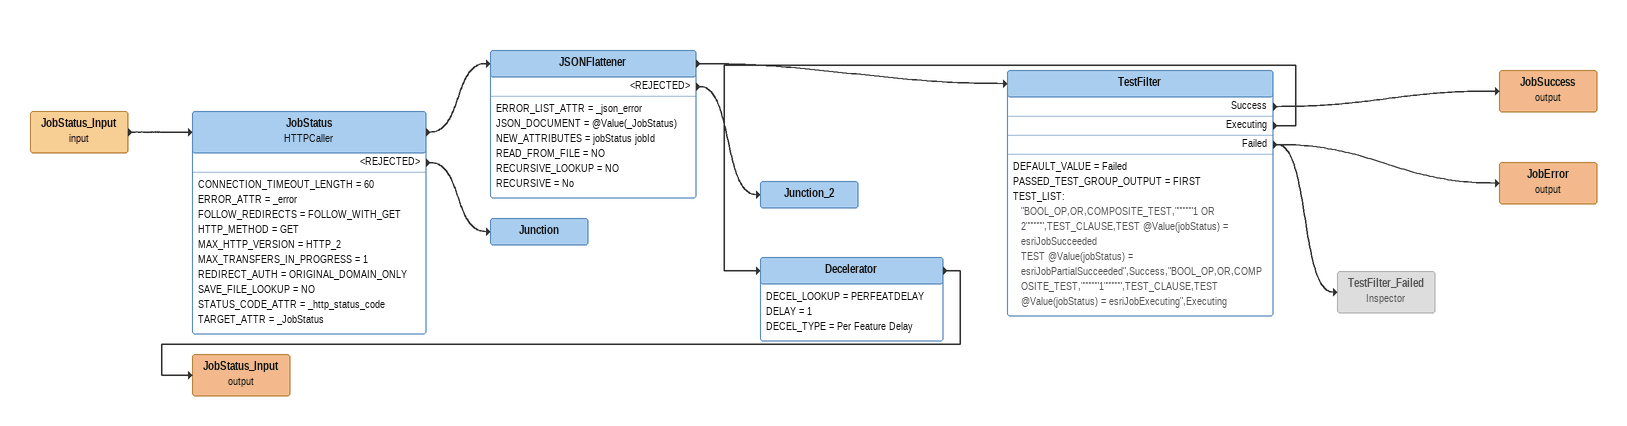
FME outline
JobStatus_Input (input)
    -> JobStatus
JobStatus: HTTPCaller
    CONNECTION_TIMEOUT_LENGTH = 60
    ERROR_ATTR = _error
    FOLLOW_REDIRECTS = FOLLOW_WITH_GET
    HTTP_METHOD = GET
    MAX_HTTP_VERSION = HTTP_2
    MAX_TRANSFERS_IN_PROGRESS = 1
    REDIRECT_AUTH = ORIGINAL_DOMAIN_ONLY
    SAVE_FILE_LOOKUP = NO
    STATUS_CODE_ATTR = _http_status_code
    TARGET_ATTR = _JobStatus
    -> JSONFlattener
    <REJECTED> -> Junction
JSONFlattener
    ERROR_LIST_ATTR = _json_error
    JSON_DOCUMENT = @Value(_JobStatus)
    NEW_ATTRIBUTES = jobStatus jobId
    READ_FROM_FILE = NO
    RECURSIVE_LOOKUP = NO
    RECURSIVE = No
    -> TestFilter
    <REJECTED> -> Junction_2
TestFilter
    DEFAULT_VALUE = Failed
    PASSED_TEST_GROUP_OUTPUT = FIRST
    TEST_LIST:
      "BOOL_OP,OR,COMPOSITE_TEST,""""""1 OR 2"""""",TEST_CLAUSE,TEST @Value(jobStatus) = esriJobSucceeded
      TEST @Value(jobStatus) = esriJobPartialSucceeded",Success,"BOOL_OP,OR,COMPOSITE_TEST,""""""1"""""",TEST_CLAUSE,TEST @Value(jobStatus) = esriJobExecuting",Executing
    Success -> JobSuccess (output)
    Executing -> Decelerator
    Failed -> TestFilter_Failed
    Failed -> JobError (output)
JobSuccess (output)
JobError (output)
Decelerator
    DECEL_LOOKUP = PERFEATDELAY
    DELAY = 1
    DECEL_TYPE = Per Feature Delay
    -> JobStatus_Input (output)
JobStatus_Input (output)
TestFilter_Failed: Inspector [off]
Junction_2
Junction
